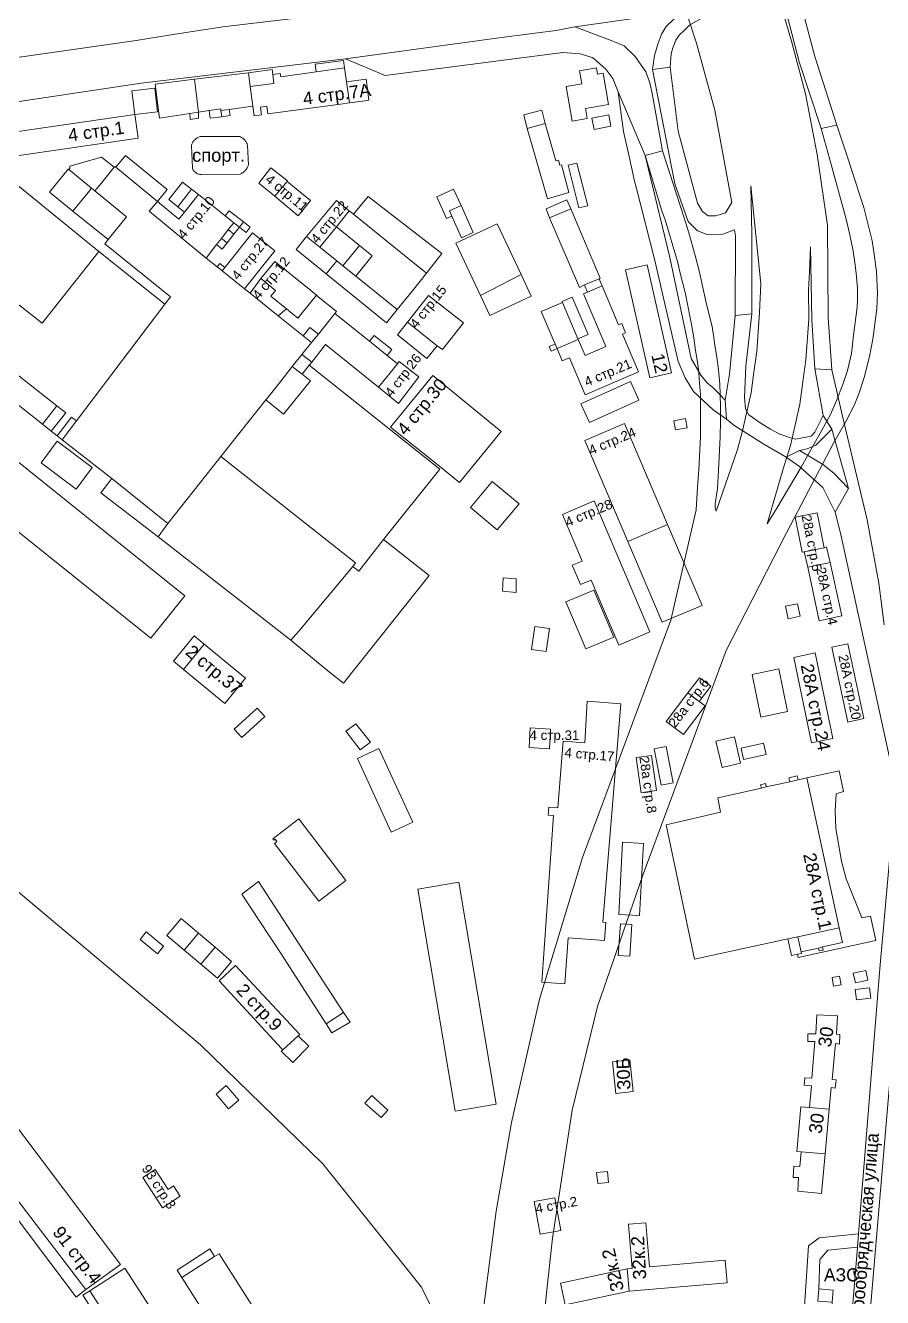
# Model space of a CAD drawing. Header units: metres. Extents: x 9999 to 15101, y 6965 to 11034.
# Drawn here: x 12241 to 12712, y 8313 to 9012 of the extents above; entities that cross this region are included whole.
import ezdxf
from ezdxf.enums import TextEntityAlignment as Align

# ---------------------------------------------------------------- set-up
doc = ezdxf.new("R2010")
doc.units = ezdxf.units.M
doc.header["$MEASUREMENT"] = 0
for name, color, linetype, lineweight in [('Слой 19', 7, 'Continuous', 0), ('Слой 25', 7, 'Continuous', 0), ('Слой 26', 7, 'Continuous', 0), ('Слой 29', 7, 'Continuous', 0), ('Слой 3', 7, 'Continuous', 0), ('Слой 41', 7, 'Continuous', 0), ('Слой 5', 7, 'Continuous', 0), ('Слой 53', 7, 'Continuous', 0), ('Слой 8', 7, 'Continuous', 0), ('Слой 9', 7, 'Continuous', 0)]:
    doc.layers.add(name, color=color, linetype=linetype, lineweight=lineweight)
doc.styles.add('Style-arial', font='arial.shx')
doc.styles.add('Style-p131', font='p131.shx')

msp = doc.modelspace()

# ---------------------------------------------------------------- linework, layer by layer
at = {"layer": 'Слой 19', "color": 8, "linetype": 'Continuous', "lineweight": 0, "flags": 128}
msp.add_lwpolyline([(12226.56, 8544.64), (12337.28, 8451.84), (12404.48, 8386.56), (12458.88, 8318.72), (12508.16, 8218.88)], dxfattribs=at)
at = {"layer": 'Слой 25', "color": 8, "linetype": 'Continuous', "lineweight": 0, "flags": 128}
for points in [[(12000.32, 8960.96), (12278.86, 9000.56), (12301.82, 9003.89), (12322.22, 9007.29), (12349.49, 9011.54), (12428.88, 9020.89)], [(12606.58, 9020.51), (12543.18, 9011.4), (12532.96, 9009.41), (12516.93, 9007.46), (12502.94, 9005.66), (12416.96, 8993.92), (12304.64, 8980.48), (12104.32, 8950.4)], [(12716.32, 8609.76), (12689.6, 8732.48), (12686.46, 8744.76), (12693.7, 8757.78), (12684.52, 8790.29), (12679.82, 8797.83), (12675.23, 8823.39), (12684.58, 8822.95), (12690.5, 8797.5), (12703.94, 8740.56), (12703.94, 8740.56), (12710.47, 8705.69), (12713.39, 8682.74)], [(12693.76, 8280.64), (12698.62, 8340.59), (12699.22, 8347.99), (12711.04, 8493.92), (12718.08, 8573.92)], [(12725.17, 8533.17), (12704.79, 8294.35)]]:
    msp.add_lwpolyline(points, dxfattribs=at)
at = {"layer": 'Слой 26', "color": 8, "linetype": 'Continuous', "lineweight": 0, "flags": 128}
for points in [[(12678.63, 8955.54), (12666.63, 8992.18), (12659.94, 9017.74), (12658.95, 9026.36), (12659.76, 9031.66), (12660.62, 9033.14), (12672.78, 9036.12), (12668.4, 9028.6), (12668.03, 9026.19), (12668.81, 9019.4), (12675.15, 8995.19), (12687.38, 8957.42), (12678.63, 8955.54)], [(12588.8, 9001.88), (12590.93, 9007.51), (12593.36, 9011.61), (12597.77, 9015.87), (12600.81, 9018), (12606.58, 9020.51), (12628.63, 9025.29), (12606.28, 9012.37), (12603.41, 9009.53), (12600.67, 9006.79), (12598.7, 9004.06), (12597.03, 8999.95), (12596.27, 8996.61), (12595.68, 8989.31), (12585.88, 8988.02), (12587, 8995.69), (12588.8, 9001.88)], [(12532.96, 9009.41), (12543.18, 9011.4), (12563.11, 9003.95), (12570.38, 9000.94), (12576.4, 8995.17), (12582.17, 8986.64), (12584.42, 8980.62), (12585.68, 8974.85), (12591.5, 8943.29), (12581.79, 8940.8), (12567.04, 8975.69), (12564.17, 8983.04), (12560.33, 8988.16), (12553.94, 8993.75), (12552.71, 8994.67), (12546.16, 8996.68), (12536.61, 8997.28), (12438.82, 8984.72), (12416.96, 8993.92), (12502.94, 9005.66), (12516.93, 9007.46), (12532.96, 9009.41)], [(12569.96, 8953.87), (12567.04, 8975.69), (12581.79, 8940.8), (12595.51, 8884.71), (12607.23, 8829.11), (12612.56, 8820.08), (12616.04, 8815.81), (12619.19, 8813.15), (12622.51, 8809.66), (12625.97, 8806.16), (12626.58, 8795.87), (12619.34, 8801.01), (12608.41, 8810.98), (12603.93, 8818.45), (12600.11, 8827.43), (12587.19, 8882.96), (12577.2, 8922.63), (12575.82, 8927.34), (12575.14, 8930.98), (12573.07, 8940.18), (12569.96, 8953.87)], [(12625.97, 8806.16), (12628.32, 8820.58), (12631.3, 8852.79), (12640.56, 8853.76), (12637.29, 8824.9), (12636.6, 8807.65), (12637.1, 8801.51), (12638.85, 8798.13), (12645.74, 8793.49), (12650.76, 8790.36), (12655.89, 8787.47), (12661.78, 8785.6), (12664.66, 8784.84), (12673.11, 8786.44), (12675.21, 8788.66), (12679.82, 8797.83), (12684.52, 8790.29), (12675.82, 8781.43), (12670.92, 8779.45), (12666.79, 8778.58), (12659.4, 8774.94), (12647.12, 8782.09), (12630.71, 8792.49), (12626.58, 8795.87), (12625.97, 8806.16)], [(12686.46, 8744.76), (12679.57, 8758.31), (12666.86, 8769.8), (12659.4, 8774.94), (12666.79, 8778.58), (12679.4, 8771.03), (12685.58, 8766.09), (12693.7, 8757.78), (12686.46, 8744.76)], [(12667.05, 8277.58), (12668.72, 8297.04), (12671.68, 8341.33), (12677.61, 8345.77), (12699.22, 8347.99), (12698.62, 8340.59), (12682.43, 8339.1), (12677.98, 8333.91), (12677.49, 8317.76), (12676.91, 8311.04), (12684.74, 8310.36), (12682.11, 8276.34), (12680.02, 8263.69), (12680.94, 8251.64), (12686.5, 8246.46), (12690.29, 8245.58), (12689.54, 8238.04), (12672.05, 8245.9), (12668.16, 8253.31), (12667.24, 8268.88), (12667.05, 8277.58)]]:
    msp.add_lwpolyline(points, close=True, dxfattribs=at)
at = {"layer": 'Слой 3', "color": 8, "linetype": 'Continuous', "lineweight": 0, "flags": 128}
for points in [[(12400.94, 8986.72), (12400.38, 8990.85), (12415.99, 8992.99), (12416.56, 8988.85), (12400.94, 8986.72)], [(12366.13, 8967.85), (12353.06, 8966.07), (12348.52, 8965.45), (12348.38, 8966.3), (12342.04, 8965.44), (12336.13, 8964.64), (12334.05, 8982.66), (12363.62, 8986.26), (12364.67, 8978.59), (12366.13, 8967.85)], [(12377.66, 8980.37), (12364.67, 8978.59), (12363.62, 8986.26), (12376.61, 8988.03), (12376.99, 8985.26), (12377.66, 8980.37)], [(12377.66, 8980.37), (12376.99, 8985.26), (12381.17, 8985.83), (12381.42, 8984.05), (12400.94, 8986.72), (12416.56, 8988.85), (12417.61, 8981.14), (12419.17, 8969.68), (12414.34, 8969.02), (12374.36, 8963.56), (12373.78, 8967.81), (12370.3, 8967.33), (12370.88, 8963.09), (12366.86, 8962.54), (12366.13, 8967.85), (12364.67, 8978.59), (12377.66, 8980.37)], [(12538.38, 8978.59), (12546.99, 8980.08), (12545.75, 8987.23), (12555.09, 8988.85), (12555.68, 8985.48), (12558.7, 8986), (12561.68, 8968.84), (12548.98, 8966.64), (12549.96, 8961.01), (12541.67, 8959.57), (12538.38, 8978.59)], [(12331.37, 8963.9), (12314.77, 8961.32), (12312.4, 8979.97), (12334.05, 8982.66), (12336.13, 8964.64), (12331.37, 8963.9)], [(12419.17, 8969.68), (12417.61, 8981.14), (12428.33, 8982.61), (12429.9, 8971.14), (12426.36, 8970.66), (12419.17, 8969.68)], [(12301.11, 8963.26), (12299.56, 8976.24), (12312.07, 8977.73), (12313.63, 8964.76), (12301.11, 8963.26)], [(12331.37, 8963.9), (12336.13, 8964.64), (12336.14, 8961.18), (12331.5, 8960.58), (12331.37, 8963.9)], [(12348.52, 8965.45), (12348.95, 8962.06), (12342.61, 8961.19), (12342.04, 8965.44), (12348.38, 8966.3), (12348.52, 8965.45)], [(12348.52, 8965.45), (12353.06, 8966.07), (12353.53, 8962.65), (12348.95, 8962.06), (12348.52, 8965.45)], [(12526.88, 8958.24), (12517, 8955.66), (12515.08, 8963.02), (12524.96, 8965.6), (12526.88, 8958.24)], [(12301.11, 8963.26), (12302.99, 8950.3), (12161.77, 8929.81), (12160.8, 8936.47), (12160.34, 8939.68), (12159.89, 8942.78), (12301.11, 8963.26)], [(12517, 8955.66), (12526.88, 8958.24), (12532.8, 8937.76), (12534.24, 8938.24), (12534.88, 8935.36), (12535.84, 8935.52), (12539.84, 8920.32), (12528.12, 8916.85), (12517, 8955.66)], [(12552.62, 8961.34), (12561.81, 8963.07), (12562.98, 8956.83), (12553.79, 8955.1), (12552.62, 8961.34)], [(12289.86, 8934.24), (12281.69, 8924.27), (12279.21, 8921.25), (12277.33, 8922.8), (12275.08, 8924.63), (12264.88, 8932.97), (12265.44, 8933.68), (12265.44, 8934.88), (12282.72, 8939.76), (12289.86, 8934.24)], [(12313.53, 8915.53), (12290.68, 8934.25), (12296.05, 8940.8), (12318.9, 8922.08), (12313.53, 8915.53)], [(12539.53, 8935.39), (12544.33, 8936.61), (12550.29, 8913.09), (12545.48, 8911.88), (12539.53, 8935.39)], [(12250.11, 8848.58), (12214.52, 8876.47), (12216.79, 8879.36), (12193.89, 8897.32), (12191.62, 8894.43), (12176.43, 8906.35), (12180.76, 8911.87), (12182.55, 8914.16), (12185.49, 8917.9), (12187.41, 8920.36), (12190.5, 8924.29), (12194.18, 8928.99), (12199.13, 8925.11), (12208.67, 8917.64), (12219.88, 8931.93), (12224.65, 8927.92), (12227.75, 8931.61), (12281.39, 8887.89), (12250.11, 8848.58)], [(12275.08, 8924.63), (12277.33, 8922.8), (12275.41, 8920.45), (12267.04, 8910.2), (12254.24, 8920.65), (12264.53, 8933.25), (12264.88, 8932.97), (12275.08, 8924.63)], [(12319.36, 8738.52), (12288.45, 8763.17), (12261.21, 8784.53), (12269.02, 8794.82), (12317.71, 8859), (12320.82, 8863.1), (12284.65, 8892.23), (12286.5, 8894.52), (12296.57, 8907.03), (12280.31, 8920.36), (12279.21, 8921.25), (12281.69, 8924.27), (12289.86, 8934.24), (12290.19, 8934.65), (12290.68, 8934.25), (12313.53, 8915.53), (12309.12, 8910.16), (12340.43, 8884.38), (12346.51, 8879.53), (12347.96, 8878.36), (12349.16, 8877.39), (12351.96, 8875.14), (12361.43, 8867.52), (12364.51, 8865.04), (12374.24, 8857.22), (12380.06, 8852.54), (12387.25, 8846.76), (12393.73, 8841.54), (12398.25, 8837.91), (12393.1, 8831.43), (12387.77, 8824.71), (12381.57, 8816.9), (12375.05, 8808.68), (12373.4, 8806.61), (12373.2, 8806.35), (12348.48, 8775.2), (12347.23, 8773.62), (12319.36, 8738.52)], [(12385.16, 8926.76), (12384.88, 8926.44), (12378.17, 8918.36), (12369.31, 8925.48), (12375.88, 8933.92), (12385.16, 8926.76)], [(12277.33, 8922.8), (12279.21, 8921.25), (12280.31, 8920.36), (12296.57, 8907.03), (12286.5, 8894.52), (12267.04, 8910.2), (12275.41, 8920.45), (12277.33, 8922.8)], [(12324.71, 8912.56), (12319.77, 8916.48), (12327.4, 8926.11), (12332.34, 8922.19), (12324.71, 8912.56)], [(12378.17, 8918.36), (12384.88, 8926.44), (12397.8, 8915.96), (12391.07, 8907.65), (12378.17, 8918.36)], [(12340.43, 8884.38), (12309.12, 8910.16), (12313.53, 8915.53), (12325.44, 8905.77), (12328.47, 8909.58), (12336.1, 8919.21), (12350.84, 8907.52), (12355.56, 8903.78), (12352.58, 8899.97), (12348.79, 8895.1), (12346.16, 8891.73), (12340.43, 8884.38)], [(12328.47, 8909.58), (12324.71, 8912.56), (12332.34, 8922.19), (12336.1, 8919.21), (12328.47, 8909.58)], [(12412.02, 8901.58), (12402.94, 8890.33), (12395.67, 8896.18), (12412.02, 8916.06), (12419.1, 8910.35), (12412.02, 8901.58)], [(12451.35, 8884.32), (12421.49, 8908.42), (12429.51, 8918.29), (12470.01, 8886.8), (12461.61, 8876.04), (12451.35, 8884.32)], [(12474.18, 8910.33), (12475.51, 8907.37), (12472.65, 8906.08), (12467.23, 8918.09), (12476.51, 8922.28), (12480.6, 8913.22), (12474.18, 8910.33)], [(12529.34, 8906.53), (12527.35, 8911.51), (12538.86, 8916.39), (12540.91, 8911.44), (12529.34, 8906.53)], [(12350.84, 8907.52), (12353.1, 8910.38), (12360.86, 8904.23), (12358.64, 8901.38), (12355.56, 8903.78), (12350.84, 8907.52)], [(12445.45, 8856.01), (12422.67, 8874.4), (12431.76, 8885.65), (12424.7, 8891.35), (12412.02, 8901.58), (12419.1, 8910.35), (12421.49, 8908.42), (12451.35, 8884.32), (12461.61, 8876.04), (12453.85, 8866.42), (12445.45, 8856.01)], [(12474.18, 8910.33), (12480.6, 8913.22), (12487.3, 8898.38), (12480.88, 8895.48), (12475.51, 8907.37), (12474.18, 8910.33)], [(12556.53, 8872.97), (12548.49, 8869.56), (12545.76, 8868.16), (12529.34, 8906.53), (12540.91, 8911.44), (12557.12, 8873.28), (12556.53, 8872.97)], [(12355.66, 8897.56), (12352.58, 8899.97), (12355.56, 8903.78), (12358.64, 8901.38), (12355.66, 8897.56)], [(12358.64, 8901.38), (12360.86, 8904.23), (12364.64, 8901.38), (12362.37, 8898.47), (12358.64, 8901.38)], [(12415.62, 8880.09), (12412.23, 8882.83), (12402.94, 8890.33), (12412.02, 8901.58), (12424.7, 8891.35), (12415.62, 8880.09)], [(12513.61, 8875.32), (12491.31, 8863.76), (12477.76, 8892.48), (12500.47, 8903.19), (12513.61, 8875.32)], [(12346.16, 8891.73), (12348.79, 8895.1), (12351.87, 8892.7), (12349.23, 8889.32), (12346.16, 8891.73)], [(12348.79, 8895.1), (12352.58, 8899.97), (12355.66, 8897.56), (12351.87, 8892.7), (12348.79, 8895.1)], [(12351.96, 8875.14), (12349.16, 8877.39), (12350.58, 8879.15), (12365.85, 8898.14), (12378.12, 8888.26), (12361.43, 8867.52), (12351.96, 8875.14)], [(12402.94, 8890.33), (12412.23, 8882.83), (12406.44, 8875.65), (12389.89, 8889.01), (12395.67, 8896.18), (12402.94, 8890.33)], [(12431.76, 8885.65), (12422.67, 8874.4), (12415.62, 8880.09), (12424.7, 8891.35), (12431.76, 8885.65)], [(12100.05, 8882.05), (12328.68, 8698.78), (12309.95, 8675.41), (12081.32, 8858.68), (12100.05, 8882.05)], [(12347.96, 8878.36), (12346.51, 8879.53), (12347.92, 8881.28), (12350.58, 8879.15), (12349.16, 8877.39), (12347.96, 8878.36)], [(12378.48, 8866.53), (12370.48, 8873.04), (12378.18, 8882.51), (12395.92, 8868.09), (12401.1, 8863.89), (12390.87, 8851.29), (12384.53, 8856.44), (12375.95, 8863.42), (12378.48, 8866.53)], [(12422.67, 8874.4), (12445.45, 8856.01), (12439.66, 8848.84), (12406.44, 8875.65), (12412.23, 8882.83), (12415.62, 8880.09), (12422.67, 8874.4)], [(12584.48, 8818.54), (12571.01, 8877.85), (12582.89, 8880.55), (12596.35, 8821.23), (12584.48, 8818.54)], [(12513.61, 8875.32), (12519.23, 8863.41), (12496.52, 8852.7), (12491.31, 8863.76), (12513.61, 8875.32)], [(12380.06, 8852.54), (12374.24, 8857.22), (12364.51, 8865.04), (12370.48, 8873.04), (12378.48, 8866.53), (12375.95, 8863.42), (12384.53, 8856.44), (12380.06, 8852.54)], [(12558.2, 8869.03), (12567.3, 8847.62), (12568.96, 8848.32), (12571.08, 8843.32), (12569.43, 8842.61), (12578.27, 8821.79), (12548.8, 8809.27), (12540.22, 8829.46), (12536.31, 8827.8), (12533.42, 8834.6), (12545.1, 8839.57), (12548.8, 8830.85), (12560.27, 8835.72), (12547.96, 8864.68), (12550.17, 8865.62), (12558.2, 8869.03)], [(12556.53, 8872.97), (12556.96, 8871.95), (12558.2, 8869.03), (12550.17, 8865.62), (12548.93, 8868.52), (12548.49, 8869.56), (12556.53, 8872.97)], [(12411.24, 8853.87), (12402.09, 8842.5), (12397.49, 8846.2), (12393.73, 8841.54), (12387.25, 8846.76), (12380.06, 8852.54), (12384.53, 8856.44), (12390.87, 8851.29), (12401.1, 8863.89), (12401.8, 8863.32), (12412.1, 8854.94), (12411.24, 8853.87)], [(12470.35, 8834.09), (12467.45, 8836.07), (12451.22, 8849.13), (12462.77, 8863.83), (12481.91, 8848.8), (12470.35, 8834.09)], [(12533.42, 8834.6), (12532.35, 8837.11), (12524.75, 8855.01), (12536.42, 8859.98), (12544.91, 8840.01), (12545.1, 8839.57), (12533.42, 8834.6)], [(12544.91, 8840.01), (12536.42, 8859.98), (12536.24, 8860.42), (12541.81, 8862.79), (12550.48, 8842.38), (12544.91, 8840.01)], [(12445.56, 8826.27), (12435.16, 8813.35), (12406.05, 8836.76), (12398.45, 8827.18), (12393.1, 8831.43), (12398.25, 8837.91), (12402.09, 8842.5), (12411.24, 8853.87), (12430.21, 8838.62), (12439.87, 8830.85), (12445.56, 8826.27)], [(12402.09, 8842.5), (12398.25, 8837.91), (12393.73, 8841.54), (12397.49, 8846.2), (12402.09, 8842.5)], [(12439.87, 8830.85), (12430.21, 8838.62), (12432.81, 8841.85), (12442.47, 8834.07), (12439.87, 8830.85)], [(12532.35, 8837.11), (12533.42, 8834.6), (12530.15, 8833.21), (12529.08, 8835.72), (12532.35, 8837.11)], [(12393.12, 8820.47), (12397.08, 8825.45), (12468.92, 8768.23), (12437.99, 8729.74), (12424.3, 8712.22), (12420.98, 8714.86), (12422.59, 8716.86), (12348.48, 8775.2), (12373.2, 8806.35), (12382.95, 8798.49), (12397.7, 8816.84), (12393.12, 8820.47)], [(12387.77, 8824.71), (12390.91, 8822.22), (12393.12, 8820.47), (12397.7, 8816.84), (12382.95, 8798.49), (12373.2, 8806.35), (12373.4, 8806.61), (12375.05, 8808.68), (12381.57, 8816.9), (12387.77, 8824.71)], [(12387.77, 8824.71), (12393.1, 8831.43), (12398.45, 8827.18), (12397.08, 8825.45), (12393.12, 8820.47), (12390.91, 8822.22), (12387.77, 8824.71)], [(12435.16, 8813.35), (12445.56, 8826.27), (12446.51, 8827.46), (12457.45, 8819.04), (12446.22, 8804.46), (12435.16, 8813.35)], [(12234, 8822.13), (12258.31, 8803.07), (12250.42, 8793.02), (12226.11, 8812.08), (12234, 8822.13)], [(12441.85, 8791.38), (12465.14, 8819.81), (12502.7, 8789.05), (12479.75, 8761.02), (12466.86, 8771.35), (12441.85, 8791.38)], [(12551.2, 8793.92), (12546.56, 8804.16), (12573.76, 8816.48), (12578.4, 8806.24), (12551.2, 8793.92)], [(12250.42, 8793.02), (12258.31, 8803.07), (12263.1, 8799.32), (12255.21, 8789.26), (12250.42, 8793.02)], [(12266.26, 8796.92), (12269.02, 8794.82), (12261.21, 8784.53), (12258.5, 8786.69), (12266.26, 8796.92)], [(12572.42, 8728.57), (12548.7, 8784.04), (12570.49, 8793.36), (12594.21, 8737.89), (12572.42, 8728.57)], [(12597.63, 8794.95), (12603.98, 8796.14), (12604.92, 8791.06), (12598.58, 8789.88), (12597.63, 8794.95)], [(12258.5, 8783.62), (12277.74, 8769.23), (12268.89, 8757.39), (12249.64, 8771.78), (12258.5, 8783.62)], [(12422.59, 8716.86), (12420.98, 8714.86), (12391.28, 8679.3), (12387.01, 8674.33), (12313.93, 8731.16), (12319.36, 8738.52), (12347.23, 8773.62), (12348.48, 8775.2), (12422.59, 8716.86)], [(12288.45, 8763.17), (12319.36, 8738.52), (12313.93, 8731.16), (12282.53, 8755.26), (12288.45, 8763.17)], [(12500.53, 8734.89), (12485.79, 8747.24), (12497.79, 8761.62), (12512.59, 8749.24), (12500.53, 8734.89)], [(12536.32, 8743.36), (12553.86, 8750.83), (12584.51, 8678.85), (12567.36, 8671.55), (12552.1, 8707.39), (12546.33, 8704.93), (12541.81, 8715.56), (12547.18, 8717.84), (12536.32, 8743.36)], [(12668.2, 8722.68), (12664.33, 8741.93), (12676.45, 8744.37), (12680.32, 8725.12), (12669.34, 8722.91), (12668.2, 8722.68)], [(12572.42, 8728.57), (12594.21, 8737.89), (12613.2, 8693.46), (12591.2, 8684.16), (12572.42, 8728.57)], [(12437.99, 8729.74), (12463.07, 8709.93), (12415.88, 8650.69), (12409.15, 8656.06), (12403.12, 8660.86), (12387.01, 8674.33), (12391.28, 8679.3), (12420.98, 8714.86), (12424.3, 8712.22), (12437.99, 8729.74)], [(12671.28, 8714.4), (12669.34, 8722.91), (12680.32, 8725.12), (12681.62, 8725.46), (12683.63, 8717.07), (12671.28, 8714.4)], [(12671.28, 8714.4), (12683.63, 8717.07), (12689.99, 8687.68), (12677.65, 8685.01), (12671.28, 8714.4)], [(12553.64, 8701.9), (12564.58, 8676.05), (12549.2, 8669.53), (12538.25, 8695.39), (12553.64, 8701.9)], [(12659.1, 8692.94), (12665.72, 8694.37), (12667.2, 8687.49), (12660.58, 8686.06), (12659.1, 8692.94)], [(12521.15, 8681.92), (12529.29, 8680.73), (12527.44, 8668.05), (12519.3, 8669.24), (12521.15, 8681.92)], [(12327.91, 8658.16), (12322.39, 8662.7), (12333.84, 8676.62), (12339.36, 8672.07), (12327.91, 8658.16)], [(12327.91, 8658.16), (12339.36, 8672.07), (12362.06, 8653.4), (12350.61, 8639.48), (12327.91, 8658.16)], [(12684.57, 8670.39), (12693.37, 8672.27), (12702.15, 8631.2), (12693.34, 8629.32), (12684.57, 8670.39)], [(12663.58, 8664.85), (12675.33, 8667.28), (12685.06, 8620.27), (12673.31, 8617.84), (12663.58, 8664.85)], [(12640.65, 8655.52), (12655.34, 8658.56), (12660.2, 8635.06), (12645.51, 8632.02), (12640.65, 8655.52)], [(12611.61, 8640.64), (12605.39, 8645.37), (12611.73, 8653.7), (12617.95, 8648.97), (12611.61, 8640.64)], [(12611.61, 8640.64), (12614.86, 8638.17), (12602.91, 8622.46), (12593.44, 8629.67), (12605.39, 8645.37), (12611.61, 8640.64)], [(12368.48, 8636.96), (12372.67, 8632.34), (12359.97, 8620.81), (12355.78, 8625.42), (12368.48, 8636.96)], [(12528.83, 8582.52), (12533.79, 8582.17), (12536.8, 8618.88), (12548.64, 8617.92), (12549.93, 8640.84), (12568.52, 8639.3), (12558.57, 8519.36), (12560.33, 8519.22), (12559.5, 8509.25), (12539.47, 8510.65), (12537.71, 8485.41), (12525.03, 8486.3), (12531.41, 8577.88), (12528.52, 8578.08), (12528.83, 8582.52)], [(12422.72, 8628.26), (12430.7, 8618.34), (12425.06, 8614.03), (12417.21, 8624.25), (12422.72, 8628.26)], [(12518.03, 8615.26), (12518.65, 8626.12), (12529.82, 8625.47), (12529.19, 8614.62), (12518.03, 8615.26)], [(12590.64, 8594.58), (12586.8, 8614.68), (12593.5, 8615.96), (12597.34, 8595.86), (12590.64, 8594.58)], [(12620.79, 8618.75), (12630.97, 8621.14), (12634.38, 8606.65), (12624.2, 8604.26), (12620.79, 8618.75)], [(12634.6, 8614.87), (12646.99, 8617.7), (12648.41, 8611.47), (12636.03, 8608.64), (12634.6, 8614.87)], [(12423.59, 8609.27), (12435.42, 8614.7), (12453.99, 8574.25), (12442.16, 8568.82), (12423.59, 8609.27)], [(12579.71, 8590.43), (12576.95, 8609.82), (12585.36, 8611.02), (12588.12, 8591.62), (12579.71, 8590.43)], [(12688.59, 8516.21), (12670.74, 8598.59), (12688.59, 8602.56), (12691.07, 8591.13), (12686.94, 8589.93), (12686.48, 8580.43), (12686.8, 8570.73), (12689.94, 8552.8), (12692.41, 8543.22), (12701.11, 8521.63), (12705.9, 8522.67), (12708.83, 8509.17), (12666.08, 8499.9), (12665.7, 8501.65), (12667.81, 8502.11), (12667.61, 8503.01), (12677.32, 8505.11), (12677.67, 8503.5), (12679.77, 8503.95), (12679.38, 8505.72), (12690.35, 8508.1), (12688.59, 8516.21)], [(12688.59, 8516.21), (12665.77, 8511.26), (12660.31, 8510.08), (12608.93, 8498.95), (12593.49, 8572.88), (12623.31, 8579.76), (12621.87, 8587.69), (12645.87, 8593.04), (12648.51, 8593.63), (12661.4, 8596.51), (12665.99, 8597.53), (12670.74, 8598.59), (12688.59, 8516.21)], [(12645.87, 8593.04), (12645.26, 8594.85), (12648.09, 8595.49), (12648.51, 8593.63), (12645.87, 8593.04)], [(12661.4, 8596.51), (12660.92, 8598.66), (12665.51, 8599.68), (12665.99, 8597.53), (12661.4, 8596.51)], [(12417.28, 8542.24), (12402.4, 8530.84), (12378.03, 8562.64), (12379.31, 8563.63), (12378.35, 8564.89), (12377.66, 8564.35), (12377.07, 8565.12), (12391.35, 8576.06), (12417.28, 8542.24)], [(12569.44, 8563.2), (12580.95, 8562.58), (12578.82, 8523.01), (12567.31, 8523.62), (12569.44, 8563.2)], [(12416, 8469.72), (12406.41, 8463.51), (12386.24, 8494.72), (12381.92, 8501.44), (12374.88, 8512.16), (12360, 8534.72), (12369.12, 8541.6), (12416, 8469.72)], [(12456.86, 8537.52), (12479.46, 8541.3), (12499.88, 8419.27), (12477.27, 8415.49), (12456.86, 8537.52)], [(12328.32, 8503.96), (12318.78, 8512.06), (12326.64, 8521.33), (12336.18, 8513.23), (12328.32, 8503.96)], [(12573.41, 8500.56), (12567.09, 8500.96), (12568.22, 8518.41), (12574.53, 8518.01), (12573.41, 8500.56)], [(12316.98, 8506.17), (12313.59, 8502), (12304.02, 8509.78), (12307.42, 8513.95), (12316.98, 8506.17)], [(12336.18, 8513.23), (12345.29, 8505.51), (12337.43, 8496.24), (12328.32, 8503.96), (12336.18, 8513.23)], [(12665.77, 8511.26), (12667.61, 8503.01), (12667.81, 8502.11), (12665.7, 8501.65), (12662.36, 8500.93), (12660.31, 8510.08), (12665.77, 8511.26)], [(12667.61, 8503.01), (12665.77, 8511.26), (12688.59, 8516.21), (12690.35, 8508.1), (12679.38, 8505.72), (12677.32, 8505.11), (12667.61, 8503.01)], [(12337.43, 8496.24), (12345.29, 8505.51), (12354.41, 8497.77), (12346.55, 8488.51), (12337.43, 8496.24)], [(12347.5, 8487.05), (12356.48, 8495.44), (12391.84, 8457.6), (12390.98, 8456.81), (12382.56, 8449.12), (12381.85, 8449.88), (12347.5, 8487.05)], [(12684.66, 8488.81), (12688.75, 8489.61), (12689.66, 8484.92), (12685.57, 8484.12), (12684.66, 8488.81)], [(12696.31, 8491.26), (12703.18, 8492.81), (12704.38, 8487.48), (12697.51, 8485.93), (12696.31, 8491.26)], [(12698.1, 8476.63), (12697.48, 8482.29), (12705.36, 8483.15), (12705.98, 8477.49), (12698.1, 8476.63)], [(12416, 8469.72), (12419.52, 8464.32), (12409.6, 8458.56), (12406.41, 8463.51), (12416, 8469.72)], [(12672.23, 8417.42), (12673.33, 8429.31), (12669.31, 8429.69), (12669.67, 8433.81), (12673.56, 8433.63), (12675.18, 8453.67), (12671.42, 8453.65), (12671.42, 8458.02), (12675.82, 8458.01), (12676.38, 8468.47), (12687.73, 8467.79), (12687.13, 8457.76), (12689, 8457.65), (12688.69, 8452.31), (12686.52, 8452.59), (12684.79, 8432.84), (12686.88, 8432.65), (12686.48, 8428.16), (12684.26, 8428.36), (12683.03, 8416.44), (12672.23, 8417.42)], [(12382.56, 8449.12), (12390.98, 8456.81), (12396.8, 8451.2), (12388.13, 8442.21), (12381.6, 8448.48), (12382.56, 8449.12)], [(12565.78, 8425.23), (12563.87, 8442.52), (12573.45, 8443.58), (12575.36, 8426.28), (12565.78, 8425.23)], [(12200.4, 8413.64), (12219.7, 8428.46), (12293.18, 8331.15), (12274.28, 8317.43), (12203.99, 8408.96), (12200.4, 8413.64)], [(12351.43, 8429.5), (12358.27, 8421.53), (12352.75, 8416.8), (12345.91, 8424.78), (12351.43, 8429.5)], [(12440.31, 8416.01), (12436.57, 8411.86), (12427.71, 8419.85), (12431.45, 8424), (12440.31, 8416.01)], [(12672.23, 8417.42), (12683.03, 8416.44), (12680.82, 8391.93), (12667.75, 8393.11), (12665.35, 8393.33), (12667.56, 8417.84), (12672.23, 8417.42)], [(12667.75, 8393.11), (12680.82, 8391.93), (12678.87, 8370.23), (12665.8, 8371.41), (12666.14, 8378.91), (12663.33, 8378.97), (12663.71, 8385.28), (12667.04, 8385.05), (12667.75, 8393.11)], [(12316.44, 8362.3), (12305.57, 8378.9), (12312.29, 8383.3), (12319.4, 8372.45), (12322.41, 8374.42), (12326.17, 8368.67), (12316.44, 8362.3)], [(12555.77, 8375.58), (12555.19, 8381.73), (12561.1, 8382.29), (12561.69, 8376.14), (12555.77, 8375.58)], [(12524.17, 8347.77), (12520.83, 8365.69), (12532.17, 8367.81), (12535.52, 8349.89), (12524.17, 8347.77)], [(12572.04, 8328.8), (12574.71, 8329.03), (12574.15, 8335.51), (12572.63, 8353.22), (12572.83, 8353.23), (12582.17, 8354.04), (12584.25, 8329.85), (12625.9, 8333.44), (12626.97, 8321.05), (12573.1, 8316.42), (12572.04, 8328.8)], [(12425.1, 8215.11), (12404.49, 8202.02), (12327, 8323.99), (12345.06, 8335.5), (12347.6, 8337.08), (12425.1, 8215.11)], [(12384.89, 8187.76), (12376.2, 8182.13), (12372.51, 8179.74), (12367.21, 8176.31), (12306.96, 8269.29), (12276.34, 8316.64), (12295.59, 8329.11), (12386.47, 8188.78), (12384.89, 8187.76)], [(12573.1, 8316.42), (12537.82, 8308.95), (12535.74, 8319.16), (12535.39, 8320.86), (12572.04, 8328.8), (12573.1, 8316.42)], [(12677.49, 8317.76), (12685.31, 8317.09), (12684.74, 8310.36), (12676.91, 8311.04), (12677.49, 8317.76)]]:
    msp.add_lwpolyline(points, close=True, dxfattribs=at)
msp.add_lwpolyline([(12214.52, 8876.47), (12250.11, 8848.58), (12281.39, 8887.89), (12317.71, 8859), (12269.02, 8794.82), (12266.26, 8796.92), (12258.5, 8786.69), (12255.21, 8789.26), (12263.1, 8799.32), (12258.31, 8803.07), (12258.31, 8803.07), (12234, 8822.13)], dxfattribs=at)
at = {"layer": 'Слой 41', "color": 8, "linetype": 'Continuous', "lineweight": 0, "flags": 128}
for points in [[(12491.77, 8298.41), (12499.88, 8360.55), (12508.43, 8409.19), (12523.73, 8476.96), (12547.35, 8554.84), (12595.96, 8685.33), (12609.96, 8745.94), (12610.69, 8758.39), (12611.32, 8768.22), (12612.26, 8786.36), (12612.37, 8794.72), (12612.37, 8802.26), (12612.26, 8809.16), (12611.65, 8818.06), (12611.32, 8821.77), (12610.48, 8828.26), (12609.65, 8833.59), (12608.71, 8840.24), (12607.98, 8844.84), (12604.11, 8864.67), (12601.18, 8876.07), (12599.61, 8882.45), (12592.87, 8905.31), (12591.02, 8910.26), (12581.79, 8940.8), (12591.5, 8943.29), (12603.06, 8907.07), (12605.97, 8898.25), (12609.34, 8885.83), (12611.75, 8876.59), (12615.5, 8859.71), (12618.71, 8846.74), (12619.49, 8841.86), (12620.43, 8835.2), (12621.28, 8829.8), (12622.16, 8823), (12622.94, 8815), (12623.16, 8809.47), (12623.27, 8802.34), (12623.27, 8794.66), (12623.16, 8786.01), (12622.21, 8767.59), (12621.58, 8757.72), (12620.45, 8749.22), (12620.45, 8747.15), (12620.85, 8745.27), (12632.64, 8779.04), (12635.48, 8789.37), (12638.06, 8800.72), (12640.12, 8810.27), (12641.67, 8821.62), (12643.22, 8832.97), (12644.76, 8854.38), (12645.53, 8870.11), (12640.01, 8924.13), (12640.58, 8897.55), (12640.58, 8897.55), (12640.56, 8853.76), (12631.3, 8852.79), (12631.55, 8896.51), (12631.01, 8899.8), (12624.56, 8897.48), (12616.05, 8897.22), (12610.63, 8899.29), (12605.47, 8904.45), (12598.24, 8925.1), (12585.88, 8988.02), (12595.68, 8989.31), (12600.05, 8954.17), (12610.64, 8914.51), (12613.47, 8909.87), (12616.57, 8907.54), (12620.7, 8907.54), (12626.12, 8909.27), (12629.48, 8914.95), (12620.18, 8965.64), (12610.12, 9002.46), (12597.74, 9040.67)], [(12656.86, 9022.24), (12662.33, 9003.55), (12670.06, 8974.7), (12676.44, 8941.2), (12682.13, 8902.5), (12682.53, 8851.42), (12684.58, 8822.95), (12675.23, 8823.39), (12673.48, 8850.4), (12672.76, 8890.61), (12672.24, 8876.78), (12671.75, 8866.95), (12671.87, 8850.86), (12670.25, 8828.4), (12668.6, 8816.29), (12666.92, 8804), (12664.63, 8793.4), (12661.91, 8781.39), (12657.8, 8768.49), (12649.05, 8738.34), (12654.38, 8746.93), (12667.76, 8769.44), (12678.1, 8788.06), (12683.7, 8798.03), (12686.98, 8805.46), (12690.75, 8815.43), (12693.18, 8822.61), (12695.37, 8831.98), (12696.43, 8842), (12698.44, 8857.4), (12698.74, 8861.63), (12698.62, 8867.84), (12697.9, 8876.12), (12697.1, 8883.22), (12696.06, 8889.28), (12694.43, 8897.15), (12692.19, 8906.53), (12683.26, 8939.04), (12678.63, 8955.54), (12687.38, 8957.42), (12693.13, 8939.79), (12702.09, 8912.22), (12704.6, 8902.67), (12706.68, 8893.92), (12707.86, 8886.49), (12709.16, 8876.83), (12709.7, 8865.25), (12709.4, 8856.38), (12707.12, 8839.76), (12705.22, 8830.22), (12702.35, 8818.69), (12699.6, 8810.22), (12696.97, 8803.7), (12692.12, 8794.08), (12685.69, 8782.99), (12659.55, 8733.26), (12626.41, 8668.57), (12580.59, 8545.22), (12555.68, 8472.91), (12541.73, 8415.94), (12530.93, 8345.69), (12527.33, 8313.72), (12520.58, 8241.67)]]:
    msp.add_lwpolyline(points, dxfattribs=at)
at = {"layer": 'Слой 5', "color": 8, "linetype": 'Continuous', "lineweight": 0, "flags": 128}
msp.add_lwpolyline([(12332.27, 8946.01), (12332.38, 8946.46), (12332.52, 8946.9), (12332.7, 8947.33), (12332.9, 8947.75), (12333.13, 8948.15), (12333.39, 8948.53), (12333.67, 8948.9), (12333.98, 8949.24), (12334.31, 8949.57), (12334.66, 8949.86), (12335.03, 8950.14), (12335.42, 8950.39), (12335.83, 8950.61), (12336.25, 8950.8), (12336.68, 8950.96), (12337.13, 8951.09), (12358.87, 8951.09), (12359.31, 8950.91), (12359.74, 8950.7), (12360.15, 8950.46), (12360.55, 8950.19), (12360.92, 8949.9), (12361.28, 8949.57), (12361.61, 8949.23), (12361.91, 8948.86), (12362.19, 8948.48), (12362.44, 8948.07), (12362.66, 8947.65), (12362.86, 8947.21), (12363.02, 8946.76), (12363.15, 8946.3), (12363.73, 8935.64), (12363.56, 8935.19), (12363.37, 8934.75), (12363.15, 8934.32), (12362.91, 8933.9), (12362.65, 8933.49), (12362.37, 8933.1), (12362.07, 8932.73), (12361.74, 8932.37), (12361.4, 8932.03), (12361.04, 8931.71), (12360.67, 8931.41), (12360.27, 8931.13), (12359.87, 8930.87), (12359.45, 8930.63), (12359.02, 8930.42), (12337.85, 8930.27), (12337.4, 8930.28), (12336.95, 8930.33), (12336.51, 8930.41), (12336.08, 8930.54), (12335.66, 8930.7), (12335.25, 8930.9), (12334.87, 8931.13), (12334.51, 8931.4), (12334.17, 8931.69), (12333.85, 8932.02), (12333.57, 8932.37), (12333.32, 8932.74), (12333.1, 8933.13), (12332.92, 8933.55), (12332.78, 8933.97), (12332.27, 8946.01)], close=True, dxfattribs=at)
at = {"layer": 'Слой 53', "color": 8, "linetype": 'Continuous', "lineweight": 0, "flags": 128}
for points in [[(12451.22, 8849.13), (12467.45, 8836.07), (12461.86, 8829.11), (12445.62, 8842.17), (12451.22, 8849.13)], [(12503.38, 8701.27), (12503.72, 8708.62), (12510.9, 8707.95), (12510.9, 8700.6), (12503.38, 8701.27)], [(12240.92, 8350.28), (12199.23, 8405.72), (12203.99, 8408.96), (12274.28, 8317.43), (12268.87, 8313.24), (12240.92, 8350.28)], [(12345.06, 8335.5), (12327, 8323.99), (12324.38, 8328.07), (12342.41, 8339.67), (12345.06, 8335.5)], [(12276.34, 8316.64), (12306.96, 8269.29), (12303.19, 8266.85), (12272.57, 8314.2), (12276.34, 8316.64)]]:
    msp.add_lwpolyline(points, close=True, dxfattribs=at)

# ---------------------------------------------------------------- texts
at = {"layer": 'Слой 29', "color": 8, "linetype": 'Continuous', "lineweight": 0, "style": 'Style-p131'}
msp.add_text('Старообрядческая улица', height=7.2, rotation=85.1, dxfattribs=at).set_placement((12700.78, 8289.72))
at = {"layer": 'Слой 5', "color": 8, "linetype": 'Continuous', "lineweight": 0, "style": 'Style-arial'}
msp.add_text('спорт.', height=7.2, dxfattribs=at).set_placement((12332.65, 8937.28))
at = {"layer": 'Слой 8', "color": 8, "linetype": 'Continuous', "lineweight": 0, "style": 'Style-p131'}
msp.add_text('АЗС', height=7.2, dxfattribs=at).set_placement((12680.2, 8321.87))
at = {"layer": 'Слой 9', "color": 8, "linetype": 'Continuous', "lineweight": 0, "style": 'Style-arial'}
for s, height, rotation, p in [('4 стр.7А', 7, 7.7, (12394.1, 8968.46)), ('4 стр.1', 7, 8.2, (12264.97, 8948.35)), ('4 стр.11', 5.25, 320.9, (12372.48, 8926.78)), ('4 стр.10', 5.25, 50.6, (12328.23, 8894.41)), ('4 стр.22', 5.25, 50.5, (12401.48, 8891.99)), ('4 стр.27', 5.25, 51.1, (12357.94, 8871.88)), ('4 стр.12', 5.25, 50.8, (12369.41, 8861.11)), ('4 стр.15', 5.25, 51.8, (12456.09, 8845.3)), ('4 стр.26', 5.25, 52.3, (12442.39, 8807.54)), ('4 стр.21', 5.25, 23, (12549.77, 8813.6)), ('12', 7, 282.7, (12585.24, 8831.07)), ('4 стр.30', 7, 50.6, (12450.1, 8786.28)), ('4 стр.24', 5.25, 23.1, (12552.16, 8775.97)), ('4 стр.28', 5.25, 23, (12539.26, 8736.45)), ('28а стр.5', 5.25, 281.3, (12667.91, 8742.65)), ('28А стр.4', 5.25, 282.2, (12675.92, 8713.81)), ('2 стр.37', 7, 320.5, (12328.43, 8666.96)), ('28А стр.20', 5.25, 282, (12688.1, 8665.8)), ('28А стр.24', 7, 281.6, (12667.4, 8660.51)), ('28а стр.6', 5.25, 52.7, (12598.42, 8625.87)), ('4 стр.17', 5.25, 355.3, (12537.37, 8610.01)), ('28а стр.8', 5.25, 278.1, (12578.67, 8610.06)), ('28А стр.1', 7, 282.2, (12668.76, 8556.55)), ('2 стр.9', 7, 313, (12356.51, 8481.52)), ('4 стр.2', 5.25, 10.5, (12522.04, 8359.19)), ('91 стр.4', 7, 307.5, (12255.52, 8348.79))]:
    msp.add_text(s, height=height, rotation=rotation, dxfattribs=at).set_placement(p)
msp.add_text('4 стр.31', height=5.25, dxfattribs=at).set_placement((12518.27, 8619.47))
for s, rotation, p in [('30', 82, (12676.93, 8451.27)), ('30Б', 92, (12566.62, 8427.07)), ('30', 82, (12671.75, 8403.71)), ('32к.2', 93, (12575.32, 8322.71)), ('32к.2', 103, (12563.27, 8315.62))]:
    msp.add_text(s, height=7.2, rotation=rotation, dxfattribs=at).set_placement(p, align=Align.TOP_LEFT)
msp.add_text('93 стр.3', height=5.25, rotation=303.2, dxfattribs=at).set_placement((12314.42, 8373.9), align=Align.MIDDLE_CENTER)

doc.saveas('drawing.dxf')
